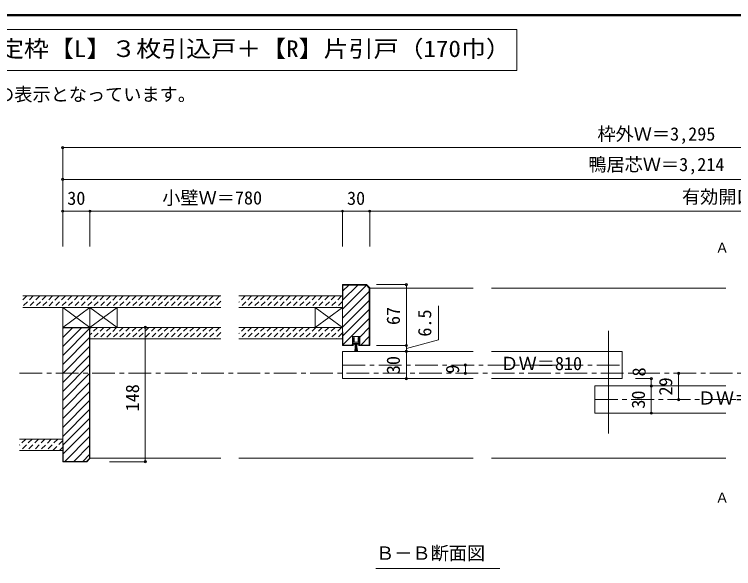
# Model space of a CAD drawing. Units: millimetres at full size, sheet at 1:5; some dimension numbers follow another scale. Extents: x -957 to 993, y -689 to 708.
# Drawn here: x -553 to 239, y 98 to 708 of the extents above; entities that cross this region are included whole.
import ezdxf
from ezdxf.enums import TextEntityAlignment as Align

# ---------------------------------------------------------------- set-up
doc = ezdxf.new("R2010")
doc.units = ezdxf.units.MM
doc.header["$LTSCALE"] = 5
doc.header["$PDMODE"] = 32
doc.header["$PDSIZE"] = 2.5
for name, pattern in [('CHAIN1', [8, 5, -1, 1, -1]), ('DASHED1', [1.8, 1.2, -0.6]), ('DASHED2', [3, 2, -1])]:
    doc.linetypes.add(name, pattern=pattern)
for name, color, linetype, lineweight in [('0-A_文字', 7, 'Continuous', 9), ('0-B_寸法', 7, 'Continuous', 9), ('F-1_枠', 6, 'Continuous', 9)]:
    doc.layers.add(name, color=color, linetype=linetype, lineweight=lineweight)
doc.styles.add('ＭＳ ゴシック', font='')
doc.styles.get('ＭＳ ゴシック').set_extended_font_data('MS Gothic')

# ---------------------------------------------------------------- blocks, each defined once
blk = doc.blocks.new('4')
at = {"layer": '0-A_文字'}
for p, q in [((-7.5, 43.83), (7.5, 43.83)), ((-7.5, 43.83), (-2.5, 8.83)), ((-3.75, 43.83), (-1.25, 8.83)), ((0, 43.83), (0, 8.83)), ((3.75, 43.83), (1.25, 8.83)), ((2.5, 8.83), (7.5, 43.83)), ((-16.5, 3.83), (-16.5, 12.33)), ((-11, 5.33), (-11, 8.83)), ((-11, 8.83), (11, 8.83)), ((16.5, 12.33), (16.5, 3.83))]:
    blk.add_line(p, q, dxfattribs=at)
for points in [[(-15, 13.83), (-11.5, 13.83), (-9, 8.83), (-11.5, 8.83), (-11.5, 3.83), (-2.5, 3.83)], [(-11, 5.33), (11, 5.33), (11, 8.83)], [(2.5, 3.83), (11.5, 3.83), (11.5, 8.83), (9, 8.83), (11.5, 13.83), (15, 13.83)], [(-15.44, -33.59), (-18, -24.67), (-16.5, -24.67), (-16.5, -1.17)], [(0, -2.17), (-10.5, -2.17), (-10.5, -24.67), (-12.54, -33.51)], [(12.54, -33.51), (10.5, -24.67), (10.5, -2.17), (0, -2.17)], [(16.5, -1.17), (16.5, -24.67), (18, -24.67), (15.44, -33.59)]]:
    blk.add_lwpolyline(points, dxfattribs=at)
for centre, radius, start, end in [((-15, 12.33), 1.5, 90, 180), ((-17.83, 1.33), 2.83, 0, 61.92751), ((-17.83, 1.33), 2.83, 298.07249, 0), ((0, 2.49), 2.83, 90, 151.92751), ((0, 2.49), 2.83, 28.07249, 90), ((15, 12.33), 1.5, 0, 90), ((17.83, 1.33), 2.83, 118.07249, 180), ((17.83, 1.33), 2.83, 180, 241.92751), ((-14, -33.17), 1.5, 196.01316, 347.0113), ((14, -33.17), 1.5, 192.9887, 343.98684)]:
    blk.add_arc(centre, radius, start, end, dxfattribs=at)

msp = doc.modelspace()

# ---------------------------------------------------------------- linework, layer by layer
at = {"layer": '0-B_寸法'}
for p, q in [((-936.448, 645.897), (0.354, 645.897)), ((-499.539, 561.028), (-499.539, 452.056)), ((787.46, 561.028), (-499.539, 561.028)), ((706.46, 526.028), (-499.539, 526.028)), ((-469.539, 491.028), (-499.539, 491.028)), ((706.46, 491.028), (-469.539, 491.028)), ((-191.539, 491.028), (-469.539, 491.028)), ((-469.539, 491.028), (-469.539, 452.056)), ((-161.539, 491.028), (-191.539, 491.028)), ((-191.539, 491.028), (-191.539, 452.056)), ((-161.539, 491.028), (-161.539, 452.056)), ((-191.539, 410.126), (-191.539, 343.126)), ((-174.811, 409.626), (-191.539, 392.897)), ((-165.079, 409.458), (-191.539, 382.998)), ((-191.039, 409.626), (-191.039, 395.126)), ((-184.711, 409.626), (-191.039, 403.297)), ((-162.039, 406.418), (-162.039, 343.626)), ((-161.539, 406.626), (-161.539, 343.126)), ((-47.539, 406.126), (-161.539, 406.126)), ((-121.242, 410.126), (-154.249, 410.126)), ((-121.242, 410.126), (-121.242, 343.126)), ((230.461, 406.126), (-27.539, 406.126)), ((-543.539, 397.626), (-325.539, 397.626)), ((-305.539, 397.626), (-191.539, 397.626)), ((-162.039, 402.598), (-191.539, 373.098)), ((-191.539, 385.126), (-191.539, 397.626)), ((-191.539, 397.626), (-191.539, 385.126)), ((-191.039, 395.126), (-191.539, 395.126)), ((-162.039, 392.699), (-191.539, 363.199)), ((-543.539, 385.126), (-325.539, 385.126)), ((-499.539, 385.126), (-499.539, 363.126)), ((-499.539, 385.126), (-469.539, 363.126)), ((-469.539, 385.126), (-499.539, 363.126)), ((-469.539, 385.126), (-469.539, 363.126)), ((-469.539, 363.126), (-439.539, 385.126)), ((-469.539, 385.126), (-439.539, 363.126)), ((-439.539, 385.126), (-439.539, 363.126)), ((-305.539, 385.126), (-191.539, 385.126)), ((-221.539, 385.126), (-221.539, 363.126)), ((-221.539, 385.126), (-191.539, 363.126)), ((-191.539, 385.126), (-221.539, 363.126)), ((-162.039, 382.799), (-191.039, 353.799)), ((-85.651, 386.773), (-85.651, 349.259)), ((-162.039, 372.9), (-191.039, 343.9)), ((-439.539, 363.126), (-499.539, 363.126)), ((-499.539, 363.126), (-469.539, 363.126)), ((-499.539, 215.126), (-499.539, 363.126)), ((-499.539, 255.126), (-499.539, 363.126)), ((-478.995, 362.626), (-499.539, 342.081)), ((-488.895, 362.626), (-499.539, 351.981)), ((-498.794, 362.626), (-499.539, 361.88)), ((-499.539, 362.626), (-470.039, 362.626)), ((-470.039, 361.682), (-499.539, 332.182)), ((-470.039, 218.833), (-470.039, 362.626)), ((-469.539, 363.126), (-325.539, 363.126)), ((-469.539, 218.626), (-469.539, 363.126)), ((-408.591, 363.126), (-448.16, 363.126)), ((-408.591, 363.126), (-408.591, 215.126)), ((-305.539, 363.126), (-191.539, 363.126)), ((-191.539, 363.126), (-218.539, 363.126)), ((-191.539, 350.626), (-191.539, 363.126)), ((-191.039, 358.126), (-191.539, 358.126)), ((-191.039, 358.126), (-191.039, 343.626)), ((-162.039, 363), (-172.252, 352.788)), ((101.461, 246.126), (101.461, 359.126)), ((-470.039, 351.782), (-499.539, 322.282)), ((-469.539, 350.626), (-325.539, 350.626)), ((-305.539, 350.626), (-191.539, 350.626)), ((-172.589, 353.126), (-172.589, 343.626)), ((-162.039, 353.101), (-171.515, 343.626)), ((-121.242, 339.723), (-85.651, 349.259)), ((-470.039, 341.883), (-499.539, 312.383)), ((-180.489, 343.626), (-191.039, 343.626)), ((-180.489, 344.55), (-181.414, 343.626)), ((-172.589, 343.626), (-162.039, 343.626)), ((-121.242, 343.126), (-154.249, 343.126)), ((-121.242, 343.126), (-121.242, 336.626)), ((-191.539, 306.626), (-191.539, 336.626)), ((-47.539, 336.626), (-191.539, 336.626)), ((-121.242, 336.626), (-154.249, 336.626)), ((-121.242, 336.626), (-121.242, 306.626)), ((116.461, 336.626), (-27.539, 336.626)), ((116.461, 306.626), (116.461, 336.626)), ((-470.039, 331.983), (-499.539, 302.483)), ((-470.039, 322.084), (-499.539, 292.584)), ((-470.039, 312.184), (-499.539, 282.684)), ((-470.039, 302.285), (-499.539, 272.785)), ((-47.539, 306.626), (-191.539, 306.626)), ((-121.242, 306.626), (-154.249, 306.626)), ((116.461, 306.626), (-27.539, 306.626)), ((148.442, 306.626), (131.065, 306.626)), ((148.442, 306.626), (148.442, 298.626)), ((86.461, 268.626), (86.461, 298.626)), ((230.461, 298.626), (86.461, 298.626)), ((148.442, 298.626), (131.065, 298.626)), ((148.442, 298.626), (148.442, 268.626)), ((-470.039, 292.385), (-499.539, 262.885)), ((-470.039, 282.486), (-499.539, 252.986)), ((-470.039, 272.586), (-499.539, 243.086)), ((-470.039, 262.687), (-499.039, 233.687)), ((230.461, 268.626), (86.461, 268.626)), ((148.442, 268.626), (131.065, 268.626)), ((-470.039, 252.787), (-499.039, 223.787)), ((-547.039, 240.126), (-499.539, 240.126)), ((-499.539, 227.626), (-499.539, 240.126)), ((-470.039, 242.888), (-497.302, 215.626)), ((-499.039, 235.126), (-499.539, 235.126)), ((-470.039, 232.988), (-487.402, 215.626)), ((-547.039, 227.626), (-499.539, 227.626)), ((-470.039, 223.089), (-477.503, 215.626)), ((-473.039, 215.126), (-499.539, 215.126)), ((-473.246, 215.626), (-470.039, 218.833)), ((-473.039, 215.126), (-469.539, 218.626)), ((-325.539, 219.126), (-469.539, 219.126)), ((-408.591, 215.126), (-448.16, 215.126)), ((-47.539, 219.126), (-305.539, 219.126)), ((230.461, 219.126), (-27.539, 219.126)), ((-18.278, 97.544), (-154.705, 97.544))]:
    msp.add_line(p, q, dxfattribs=at)
at = {"layer": '0-B_寸法', "linetype": 'DASHED1'}
for p, q in [((-539.026, 397.626), (-543.539, 393.112)), ((-531.955, 397.626), (-543.539, 386.041)), ((-524.884, 397.626), (-537.384, 385.126)), ((-517.813, 397.626), (-530.313, 385.126)), ((-510.742, 397.626), (-523.242, 385.126)), ((-503.889, 397.408), (-516.171, 385.126)), ((-496.6, 397.626), (-509.1, 385.126)), ((-489.529, 397.626), (-502.029, 385.126)), ((-482.458, 397.626), (-494.958, 385.126)), ((-475.386, 397.626), (-487.886, 385.126)), ((-468.315, 397.626), (-480.815, 385.126)), ((-461.244, 397.626), (-473.744, 385.126)), ((-454.173, 397.626), (-466.673, 385.126)), ((-447.102, 397.626), (-459.602, 385.126)), ((-440.249, 397.408), (-452.531, 385.126)), ((-432.96, 397.626), (-445.46, 385.126)), ((-425.889, 397.626), (-438.389, 385.126)), ((-418.818, 397.626), (-431.318, 385.126)), ((-411.747, 397.626), (-424.247, 385.126)), ((-404.676, 397.626), (-417.176, 385.126)), ((-397.605, 397.626), (-410.105, 385.126)), ((-390.534, 397.626), (-403.034, 385.126)), ((-383.463, 397.626), (-395.963, 385.126)), ((-376.609, 397.408), (-388.892, 385.126)), ((-369.32, 397.626), (-381.82, 385.126)), ((-362.249, 397.626), (-374.749, 385.126)), ((-355.178, 397.626), (-367.678, 385.126)), ((-348.107, 397.626), (-360.607, 385.126)), ((-341.036, 397.626), (-353.536, 385.126)), ((-333.965, 397.626), (-346.465, 385.126)), ((-326.894, 397.626), (-339.394, 385.126)), ((-298.61, 397.626), (-305.539, 390.696)), ((-291.539, 397.626), (-304.039, 385.126)), ((-284.468, 397.626), (-296.968, 385.126)), ((-277.397, 397.626), (-289.897, 385.126)), ((-270.325, 397.626), (-282.825, 385.126)), ((-263.254, 397.626), (-275.754, 385.126)), ((-256.183, 397.626), (-268.683, 385.126)), ((-249.33, 397.408), (-261.612, 385.126)), ((-242.041, 397.626), (-254.541, 385.126)), ((-234.97, 397.626), (-247.47, 385.126)), ((-227.899, 397.626), (-240.399, 385.126)), ((-220.828, 397.626), (-233.328, 385.126)), ((-213.757, 397.626), (-226.257, 385.126)), ((-206.686, 397.626), (-219.186, 385.126)), ((-199.615, 397.626), (-212.115, 385.126)), ((-192.544, 397.626), (-205.044, 385.126)), ((-325.539, 391.909), (-332.323, 385.126)), ((-191.539, 391.559), (-197.973, 385.126)), ((-461.244, 363.126), (-469.539, 354.83)), ((-468.315, 363.126), (-469.539, 361.902)), ((-454.173, 363.126), (-466.673, 350.626)), ((-447.102, 363.126), (-459.602, 350.626)), ((-440.249, 362.908), (-452.531, 350.626)), ((-432.96, 363.126), (-445.46, 350.626)), ((-425.889, 363.126), (-438.389, 350.626)), ((-418.818, 363.126), (-431.318, 350.626)), ((-411.747, 363.126), (-424.247, 350.626)), ((-404.676, 363.126), (-417.176, 350.626)), ((-397.605, 363.126), (-410.105, 350.626)), ((-390.534, 363.126), (-403.034, 350.626)), ((-383.463, 363.126), (-395.963, 350.626)), ((-376.609, 362.908), (-388.892, 350.626)), ((-369.32, 363.126), (-381.82, 350.626)), ((-362.249, 363.126), (-374.749, 350.626)), ((-355.178, 363.126), (-367.678, 350.626)), ((-348.107, 363.126), (-360.607, 350.626)), ((-341.036, 363.126), (-353.536, 350.626)), ((-333.965, 363.126), (-346.465, 350.626)), ((-326.894, 363.126), (-339.394, 350.626)), ((-325.539, 357.409), (-332.323, 350.626)), ((-298.61, 363.126), (-305.539, 356.196)), ((-291.539, 363.126), (-304.039, 350.626)), ((-284.468, 363.126), (-296.968, 350.626)), ((-277.397, 363.126), (-289.897, 350.626)), ((-270.325, 363.126), (-282.825, 350.626)), ((-263.254, 363.126), (-275.754, 350.626)), ((-256.183, 363.126), (-268.683, 350.626)), ((-249.33, 362.908), (-261.612, 350.626)), ((-242.041, 363.126), (-254.541, 350.626)), ((-234.97, 363.126), (-247.47, 350.626)), ((-227.899, 363.126), (-240.399, 350.626)), ((-220.828, 363.126), (-233.328, 350.626)), ((-213.757, 363.126), (-226.257, 350.626)), ((-206.686, 363.126), (-219.186, 350.626)), ((-199.615, 363.126), (-212.115, 350.626)), ((-192.544, 363.126), (-205.044, 350.626)), ((-191.539, 357.059), (-197.973, 350.626)), ((-540.257, 240.126), (-547.039, 233.343)), ((-533.186, 240.126), (-545.686, 227.626)), ((-526.115, 240.126), (-538.615, 227.626)), ((-519.044, 240.126), (-531.544, 227.626)), ((-512.191, 239.908), (-524.473, 227.626)), ((-504.902, 240.126), (-517.402, 227.626)), ((-499.539, 238.417), (-510.331, 227.626)), ((-499.539, 231.346), (-503.259, 227.626))]:
    msp.add_line(p, q, dxfattribs=at)
at = {"layer": '0-B_寸法', "linetype": 'DASHED2'}
for p, q in [((-469.539, 306.626), (-469.539, 336.626)), ((-469.539, 268.626), (-469.539, 298.626)), ((-469.539, 230.626), (-469.539, 260.626))]:
    msp.add_line(p, q, dxfattribs=at)
at = {"layer": '0-B_寸法', "linetype": 'CHAIN1'}
for p, q in [((-191.539, 321.626), (116.461, 321.626)), ((-547.039, 312.626), (789.791, 312.626)), ((86.461, 283.626), (394.461, 283.626))]:
    msp.add_line(p, q, dxfattribs=at)
at = {"layer": '0-B_寸法', "color": 4}
for p, q in [((-56.208, 321.626), (-56.208, 312.626)), ((178.442, 283.626), (178.442, 312.626))]:
    msp.add_line(p, q, dxfattribs=at)
at = {"layer": '0-B_寸法'}
for points in [[(-936.448, 690.897), (0.354, 690.897), (0.354, 645.897)], [(-161.539, 406.626), (-165.039, 410.126), (-191.539, 410.126)], [(-162.039, 406.418), (-165.246, 409.626), (-191.039, 409.626)], [(-179.989, 353.126), (-179.989, 343.126), (-191.539, 343.126)], [(-172.589, 353.126), (-180.489, 353.126), (-180.489, 343.626)], [(-173.089, 353.126), (-173.089, 343.126), (-161.539, 343.126)], [(-473.246, 215.626), (-499.039, 215.626), (-499.039, 235.126)]]:
    msp.add_lwpolyline(points, dxfattribs=at)
for p in [(-499.539, 561.028), (-499.539, 526.028), (-499.539, 491.028), (-469.539, 491.028), (-191.539, 491.028), (-161.539, 491.028), (-121.242, 410.126), (-408.591, 363.126), (-121.242, 343.126), (-121.242, 336.626), (-56.208, 321.626), (-56.208, 312.626), (178.442, 312.626), (-121.242, 306.626), (148.442, 306.626), (148.442, 298.626), (178.442, 283.626), (148.442, 268.626), (-408.591, 215.126)]:
    msp.add_point(p, dxfattribs=at)
at = {"layer": 'F-1_枠'}
for p, q in [((-957.218, 707.602), (992.782, 707.602)), ((-957.218, 706.769), (992.782, 706.769)), ((-957.218, 705.935), (992.782, 705.935))]:
    msp.add_line(p, q, dxfattribs=at)

# ---------------------------------------------------------------- block references
at = {"layer": '0-B_寸法', "xscale": 0.2, "yscale": 0.2, "rotation": 180}
msp.add_blockref('4', (-176.539, 346.191), dxfattribs=at)

# ---------------------------------------------------------------- texts
at = {"layer": '0-A_文字', "style": 'ＭＳ ゴシック'}
msp.add_text('※枠外巾寸法は竪枠から戸先の鴨居外での表示となっています。', height=14.66, dxfattribs=at).set_placement((-932.755, 607.806), align=Align.BOTTOM_LEFT)
at = {"layer": '0-B_寸法', "style": 'ＭＳ ゴシック', "width": 1.1}
msp.add_text('Ｌ字開口\u3000レールタイプ\u3000固定枠【L】３枚引込戸＋【R】片引戸（170巾）', height=18.33, dxfattribs=at).set_placement((-927.321, 655.158), align=Align.BOTTOM_LEFT)
at = {"layer": '0-B_寸法', "style": 'ＭＳ ゴシック'}
for s, height, p in [('枠外Ｗ＝3,295', 14.66, (89.122, 564.299)), ('鴨居芯Ｗ＝3,214', 14.66, (79.122, 530.665)), ('小壁Ｗ＝780', 14.66, (-389.964, 493.941)), ('有効開口Ｗ＝2,374', 14.66, (182.226, 495.126)), ('30', 14.66, (-494.539, 493.528)), ('30', 14.66, (-186.539, 493.528)), ('Ａ', 11, (218.969, 441.912)), ('ＤＷ＝810', 14.66, (-17.662, 311.626)), ('ＤＷ＝810', 14.66, (199.602, 273.626)), ('Ａ', 11, (218.969, 166.882)), ('Ｂ－Ｂ断面図', 14.66, (-154.512, 102.868))]:
    msp.add_text(s, height=height, dxfattribs=at).set_placement(p, align=Align.BOTTOM_LEFT)
for s, p in [('67', (-123.93, 365.682)), ('6.5', (-89.361, 352.864)), ('30', (-123.93, 311.626)), ('9', (-58.708, 312.126)), ('8', (146.596, 309.04)), ('29', (175.942, 288.126)), ('148', (-411.091, 270.626)), ('30', (145.843, 273.626))]:
    msp.add_text(s, height=14.66, rotation=90, dxfattribs=at).set_placement(p, align=Align.BOTTOM_LEFT)

doc.saveas('drawing.dxf')
